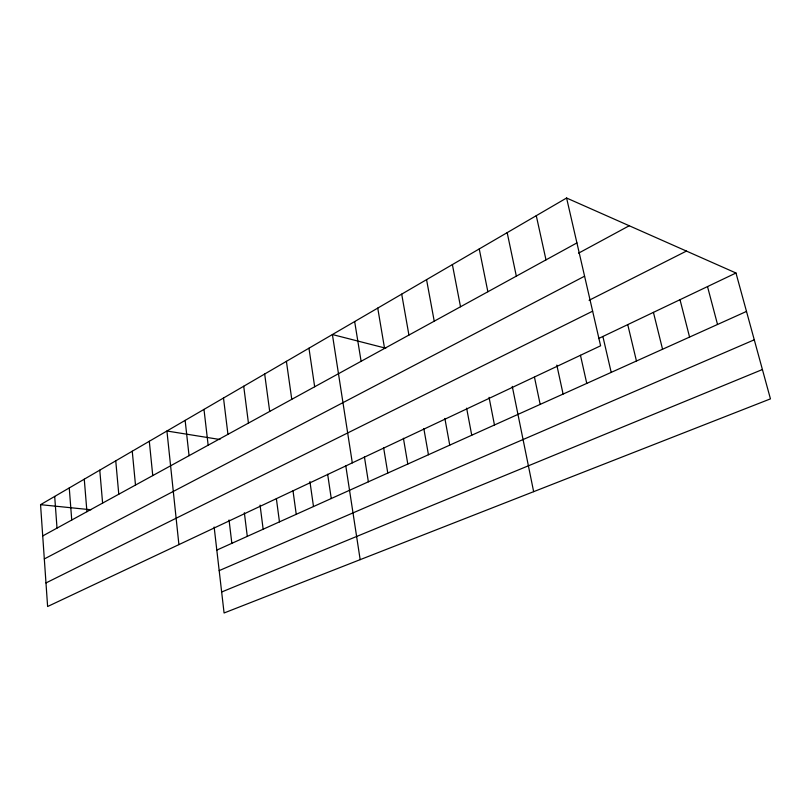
<?xml version="1.0" encoding="UTF-8"?>
<svg xmlns="http://www.w3.org/2000/svg" width="811" height="811" viewBox="0 0 811 811"><rect width="100%" height="100%" fill="white"/><g stroke="black" fill="none" stroke-linecap="round" stroke-linejoin="round"><path stroke-width="1.22" d="M566.585 198.016L600.606 345.8L47.616 606.516L40.55 504.675L566.585 198.016L735.972 273.003L770.45 398.87L224.079 612.984L214.145 527.018M42.719 535.949L576.925 242.905M578.547 253.174L629.235 225.752M44.311 558.941L584.589 276.196M589.08 300.303L686.441 251.075M45.974 582.937L592.638 311.171M598.508 338.562L735.972 273.003M216.811 550.101L746.495 311.424M219.183 570.62L754.271 339.809M221.656 592L762.411 369.532M40.55 504.675L90.923 509.764M219.933 439.511L166.924 431.006L178.907 544.617M385.762 348.213L332.398 334.537L352.309 462.868M707.506 286.577L717.532 324.471M680.013 299.695L689.573 337.072M653.433 312.367L662.557 349.237M627.744 324.623L636.453 361.007M602.887 336.484L611.2 372.391M580.463 355.289L586.758 383.4M536.274 215.685L545.996 259.865M556.822 365.102L563.098 394.065M507.179 232.645L516.333 276.135M534.479 377.247L540.177 404.395M512.268 386.381L533.648 491.669M479.24 248.936L487.867 291.747M489.053 397.339L494.467 424.984M452.386 264.589L460.516 306.751M466.629 408.176L471.738 435.223M426.556 279.643L434.23 321.176M444.874 418.446L449.74 445.138M401.698 294.14L408.926 335.055M423.839 428.624L428.441 454.738M403.412 438.254L407.791 464.044M377.744 308.099L384.566 348.416M383.603 447.601L387.78 473.056M354.66 321.561L361.098 361.29M364.423 456.907L368.366 481.805M345.77 465.707L360.165 559.651M327.654 474.253L331.253 498.532M308.961 348.203L314.668 386.766M309.924 481.552L313.492 506.54M286.405 361.351L291.767 399.326M293.004 490.858L296.238 514.316M264.67 374.023L269.698 411.43M276.379 498.694L279.46 521.868M260.057 505.111L263.149 529.218M243.716 386.239L248.44 423.099M244.354 512.745L247.284 536.375M223.501 398.019L227.942 434.341M229.047 519.973L231.845 543.329M203.987 409.403L208.153 445.198M185.141 420.392L189.054 455.67M149.305 441.275L152.752 475.591M132.254 451.22L135.488 485.059M115.75 460.841L118.781 494.223M99.773 470.157L102.602 503.094M84.273 479.189L86.929 511.69M69.259 487.948L71.743 520.023M54.692 496.433L57.013 528.103"/></g></svg>
